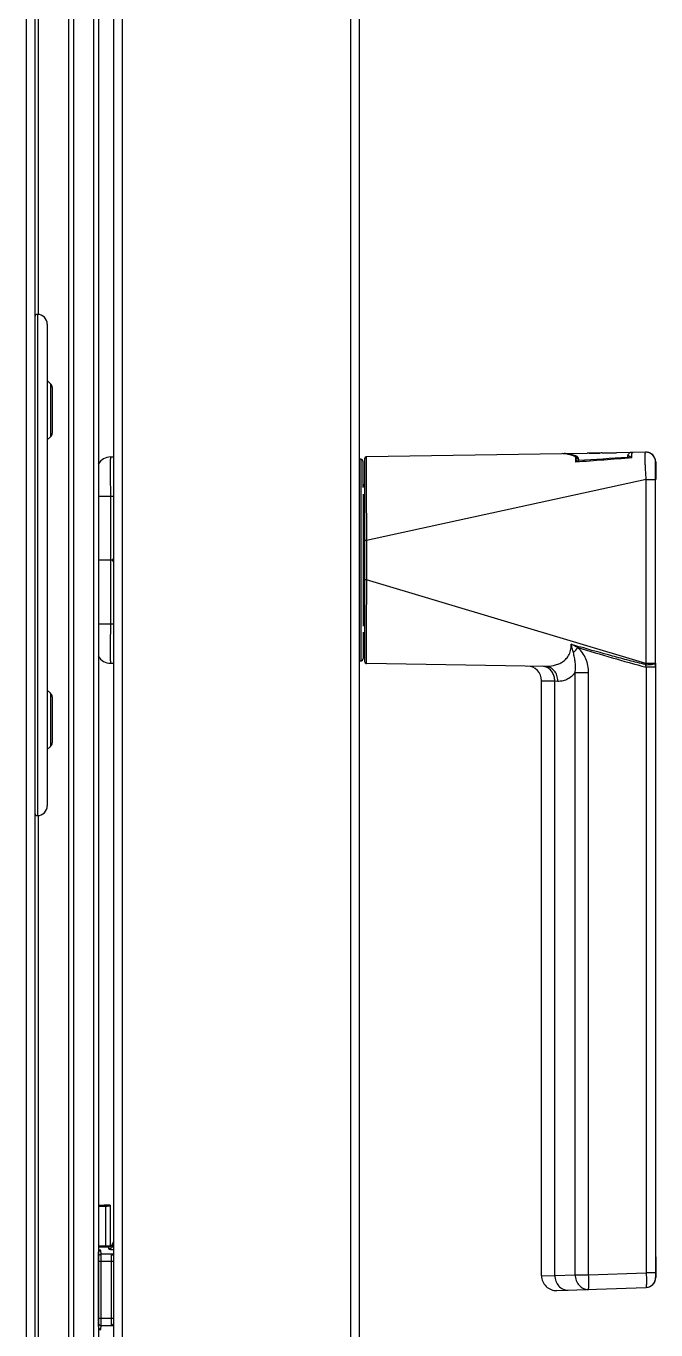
# Model space of a CAD drawing. Header units: millimetres. Extents: x -1538 to 3410, y -1646 to 2016.
# Drawn here: x 1959.3 to 2087.4, y 64.4 to 329.7 of the extents above; entities that cross this region are included whole.
import ezdxf

# ---------------------------------------------------------------- set-up
doc = ezdxf.new("R2010")
doc.units = ezdxf.units.MM
doc.header["$LTSCALE"] = 23.1
doc.layers.get('0').update_dxf_attribs({"linetype": 'CONTINUOUS'})

msp = doc.modelspace()

# ---------------------------------------------------------------- linework, layer by layer
at = {"linetype": 'Continuous'}
for p, q in [((1959.33, 574.36), (1959.33, -225.14)), ((1961.13, 574.36), (1961.13, -148.44)), ((1977.08, 574.56), (1977.08, -132.44)), ((1978.88, 574.56), (1978.88, -132.44)), ((2025.28, 574.56), (2025.28, -132.44)), ((2027.08, 574.56), (2027.08, -132.44)), ((1961.83, 271.04), (1961.83, 514.77)), ((1968.03, -41.94), (1968.03, 484.06)), ((1969.03, -41.94), (1969.03, 484.06)), ((1973.03, 484.06), (1973.03, -41.94)), ((1974.03, 484.06), (1974.03, -41.94)), ((1961.63, 271.06), (1961.63, 253.71)), ((1963.63, 269.06), (1963.63, 171.06)), ((1964.32, 256.95), (1963.63, 257.59)), ((1964.32, 256.95), (1964.32, 246.16)), ((1964.63, 256.22), (1964.63, 246.89)), ((1961.63, 253.71), (1961.63, 249.41)), ((1961.63, 249.41), (1961.63, 220.06)), ((1964.32, 246.16), (1963.63, 245.52)), ((1963.63, 245.52), (1964.32, 246.16)), ((1976.54, 242.05), (1977.08, 242.06)), ((2027.38, 241.57), (2027.08, 241.57)), ((2027.38, 241.57), (2027.38, 200.54)), ((2028.18, 241.71), (2028.18, 200.4)), ((2068.27, 242.72), (2028.53, 242.06)), ((2068.78, 242.73), (2073.42, 242.81)), ((2071.16, 240.99), (2071.15, 241.71)), ((2071.68, 241.3), (2071.69, 241.53)), ((2073.82, 242.82), (2076.01, 242.85)), ((2076.48, 242.86), (2079.4, 242.91)), ((2082.28, 242.96), (2079.4, 242.91)), ((2081.62, 241.98), (2081.62, 241.94)), ((2082.19, 241.89), (2082.19, 241.85)), ((2085.33, 243.01), (2082.28, 242.96)), ((2082.52, 241.87), (2082.52, 242.76)), ((2085.36, 243.01), (2085.35, 243.01)), ((2027.88, 235.85), (2027.88, 241.07)), ((2071.22, 241.43), (2071.21, 240.99)), ((2087.4, 241.06), (2087.36, 241.06)), ((2087.36, 241.01), (2087.36, 241.01)), ((2087.36, 237.44), (2087.36, 241.01)), ((2087.42, 240.06), (2087.36, 240.06)), ((2087.38, 241.06), (2087.41, 240.06)), ((2087.41, 240.06), (2087.39, 237.55)), ((2087.4, 241.06), (2087.42, 240.06)), ((2087.42, 240.06), (2087.4, 237.55)), ((2085.46, 237.44), (2028.55, 225.06)), ((2085.46, 237.44), (2087.36, 237.44)), ((2085.46, 199.99), (2085.46, 237.44)), ((2087.36, 237.55), (2087.4, 237.55)), ((2087.36, 200.11), (2087.36, 237.44)), ((1974.03, 234.05), (1976.54, 234.05)), ((1976.54, 234.05), (1977.08, 234.06)), ((1976.54, 208.06), (1976.54, 234.05)), ((2028.18, 235.96), (2027.88, 235.96)), ((2027.88, 234.48), (2027.88, 207.64)), ((2028.52, 234.58), (2028.52, 234.04)), ((2028.18, 231.96), (2027.88, 231.96)), ((2028.55, 225.06), (2028.18, 225.06)), ((2028.55, 225.06), (2028.55, 217.04)), ((1976.54, 221.06), (1974.03, 221.06)), ((1976.83, 221.06), (1976.54, 221.06)), ((1961.63, 220.06), (1961.63, 190.7)), ((2028.55, 217.04), (2028.18, 217.04)), ((2085.39, 200), (2028.55, 217.04)), ((2028.18, 210.15), (2027.88, 210.15)), ((1974.03, 208.06), (1976.54, 208.06)), ((1976.54, 208.06), (1977.08, 208.06)), ((2028.51, 208.06), (2028.51, 207.53)), ((2027.88, 206.41), (2027.88, 201.04)), ((2028.18, 206.15), (2027.88, 206.15)), ((1976.54, 200.06), (1977.08, 200.06)), ((2027.08, 200.54), (2027.38, 200.54)), ((2064.93, 199.44), (2028.53, 200.05)), ((2064.93, 199.44), (2028.53, 200.05)), ((2087.36, 199.25), (2085.46, 199.25)), ((2085.46, 199.25), (2085.46, 76.05)), ((2087.36, 199.25), (2087.36, 200.11)), ((2087.36, 200.11), (2087.36, 199.25)), ((2087.36, 199.25), (2087.36, 76.05)), ((2064.17, 75.42), (2064.17, 196.51)), ((2064.17, 196.51), (2066.85, 196.46)), ((2066.85, 196.46), (2067.48, 196.44)), ((2066.85, 75.5), (2066.85, 196.46)), ((2070.99, 198.17), (2073.74, 198.17)), ((2070.99, 75.64), (2070.99, 198.17)), ((2073.74, 75.64), (2073.74, 198.17)), ((1964.32, 193.95), (1963.63, 194.59)), ((1964.32, 193.95), (1964.32, 183.16)), ((1964.63, 193.22), (1964.63, 183.89)), ((1961.63, 190.7), (1961.63, 186.4)), ((1961.63, 186.4), (1961.63, 169.06)), ((1964.32, 183.16), (1963.63, 182.52)), ((1963.63, 182.52), (1964.32, 183.16)), ((1961.83, 17.54), (1961.83, 169.08)), ((1975.47, 89.53), (1975.47, 81.54)), ((1976.43, 89.81), (1976.43, 89.56)), ((1976.43, 89.56), (1976.43, 81.37)), ((1974.03, 81.51), (1976.43, 81.56)), ((1976.43, 81.41), (1974.03, 81.36)), ((1974.03, 81.31), (1976.09, 81.31)), ((1974.08, 79.31), (1974.03, 80.01)), ((1974.58, 79.81), (1974.53, 80.56)), ((1976.71, 79.81), (1974.58, 79.81)), ((1976.09, 81.31), (1976.11, 80.95)), ((1977.08, 79.83), (1976.71, 79.81)), ((1976.71, 65.3), (1976.71, 79.81)), ((1977.08, 78.32), (1974.09, 78.32)), ((1974.09, 66.79), (1974.09, 78.32)), ((1974.59, 66.79), (1974.59, 78.32)), ((2087.38, 79.31), (2087.38, 75.06)), ((2087.38, 79.31), (2087.38, 75.06)), ((2064.17, 75.42), (2066.85, 75.5)), ((2066.85, 75.5), (2070.99, 75.64)), ((2070.99, 75.64), (2073.74, 75.64)), ((2073.74, 75.64), (2085.46, 76.05)), ((2087.36, 76.05), (2085.46, 76.05)), ((2087.36, 75.05), (2087.38, 75.06)), ((2087.38, 75.06), (2087.38, 75.06)), ((2067.27, 72.42), (2085.43, 73.06)), ((2085.46, 73.06), (2085.45, 73.06)), ((1974.09, 66.79), (1977.08, 66.79)), ((1974.03, 65.1), (1974.08, 65.8)), ((1974.53, 64.55), (1974.58, 65.3)), ((1974.58, 65.3), (1976.71, 65.3)), ((1976.71, 65.3), (1977.08, 65.28))]:
    msp.add_line(p, q, dxfattribs=at)
msp.add_lwpolyline([(2082.43, 242.95), (2082.37, 242.96), (2082.28, 242.96)], dxfattribs=at)
for centre, radius, start, end in [((1961.63, 270.56), 0.5, 90, 180), ((1961.63, 269.06), 2, 0, 90), ((1963.63, 256.22), 1, 0, 46.9749), ((1963.63, 246.89), 1, 313.0251, 360), ((1976.58, 239.05), 3, 90.75, 148.7827), ((2027.38, 241.07), 0.5, 0, 90.5), ((2028.53, 241.71), 0.35, 90.9548, 179.9949), ((2068.24, 237.08), 5.65, 82.7938, 84.6076), ((2408.82, -4033.4), 4287.7, 94.36458, 94.51678), ((2082.84, 241.65), 0.69, 159.7936, 163.753), ((2082.35, 242.58), 0.381, 47.8304, 53.3877), ((2085.36, 241.01), 2, 0.0032, 90.9515), ((2085.38, 241.01), 2, 74.2209, 90.9535), ((2085.4, 241.01), 2, 1.5, 90.9548), ((2085.38, 241.01), 2, 72.1649, 74.2171), ((2085.38, 241.01), 2, 1.4983, 72.162), ((2071.58, 240.89), 0.371, 153.364, 163.2355), ((2028.38, 236.51), 0.5, 180, 246.3193), ((2086.88, 237.56), 0.504, 343.1716, 359.4414), ((1976.83, 221.31), 0.25, 270, 360), ((1976.83, 220.81), 0.25, 0, 90), ((6093.5, 193.75), 4065.01, 179.67174, 179.79833), ((2028.38, 205.6), 0.5, 113.6807, 180), ((2019.97, 250.03), 69.65, 316.6683, 317.8114), ((1976.58, 203.06), 3, 211.2173, 269.25), ((2027.38, 201.04), 0.5, 269.5, 360), ((2028.53, 200.4), 0.35, 180.0072, 269.0453), ((2061.17, 196.51), 3, 0, 89.0452), ((2064.25, 197.13), 2.33, 68.6854, 73.3526), ((2089.13, 198.88), 3.91, 163.3234, 166.5011), ((2036.87, 187.73), 49.93, 13.3326, 13.971), ((2066.48, 199.88), 18.98, 359.7018, 0.3247), ((1963.63, 193.22), 1, 0, 46.9749), ((1963.63, 183.89), 1, 313.0251, 360), ((1961.63, 171.06), 2, 270, 360), ((1961.63, 169.56), 0.5, 180, 270), ((1977.37, 39.57), 50.25, 91.0717, 93.8285), ((1977.37, 39.57), 50.06, 91.0717, 93.8431), ((1977.37, 39.57), 50, 91.0717, 93.8263), ((1976.33, 76.56), 2.5, 154.1265, 156.925), ((1976.33, 76.56), 2.5, 203.0751, 205.8734), ((2067.17, 75.42), 3, 180, 272), ((2085.38, 75.06), 2, 272, 360), ((2085.36, 75.05), 2, 272.6972, 359.9971), ((2085.38, 75.06), 2, 329.5706, 339.3595), ((2085.39, 75.05), 1.99, 339.3812, 346.744), ((2085.37, 75.06), 2.01, 346.7415, 359.9556), ((2085.36, 75.03), 1.97, 272.0002, 272.7044), ((2085.38, 75.07), 2.01, 272.0559, 288.0731), ((2085.39, 75.05), 1.99, 288.1037, 295.0634), ((2085.38, 75.06), 2, 295.0695, 305.1892), ((2085.38, 75.05), 2, 305.2115, 312.3812), ((2085.37, 75.06), 2.01, 312.3841, 322.2465), ((2085.39, 75.05), 2, 322.2651, 329.5627), ((1976.33, 68.56), 2.5, 154.1265, 156.925), ((1976.33, 68.56), 2.5, 203.0751, 205.8734)]:
    msp.add_arc(centre, radius, start, end, dxfattribs=at)
for centre, major_axis, ratio, start_param, end_param in [((2085.36, 241.01), (2, 0.03), 0.999998, -0.016665, 1.570796), ((1976.08, 82.31), (-0.07, 1.01), 0.992509, 3.071167, 4.6409)]:
    msp.add_ellipse(centre, major_axis=major_axis, ratio=ratio, start_param=start_param, end_param=end_param, dxfattribs=at)
for points, knots in [([(1976.54, 234.05), (1976.54, 234.57), (1976.54, 235.59), (1976.53, 236.85), (1976.53, 237.81), (1976.53, 238.48), (1976.53, 239.11), (1976.53, 239.69), (1976.53, 240.21), (1976.53, 240.68), (1976.53, 241.03), (1976.53, 241.28), (1976.53, 241.43), (1976.53, 241.58), (1976.54, 241.7), (1976.54, 241.8), (1976.54, 241.88), (1976.54, 241.93), (1976.54, 241.96), (1976.54, 241.99), (1976.54, 242.01), (1976.54, 242.03), (1976.54, 242.04), (1976.54, 242.05), (1976.54, 242.05), (1976.54, 242.05), (1976.54, 242.05)], [0, 0, 0, 0, 0.195085, 0.382662, 0.471367, 0.555532, 0.634348, 0.707055, 0.772953, 0.831408, 0.881857, 0.903925, 0.923815, 0.94148, 0.956877, 0.96997, 0.980727, 0.985221, 0.989122, 0.992428, 0.995137, 0.997246, 0.998757, 0.999669, 0.999903, 1, 1, 1, 1]), ([(2028.53, 242.06), (2028.53, 242.06), (2028.53, 242.06), (2028.53, 242.05), (2028.53, 242.04), (2028.52, 242.02), (2028.52, 241.99), (2028.52, 241.93), (2028.52, 241.86), (2028.52, 241.78), (2028.52, 241.67), (2028.52, 241.51), (2028.52, 241.26), (2028.51, 240.92), (2028.51, 240.52), (2028.51, 240.07), (2028.51, 239.55), (2028.51, 238.76), (2028.51, 237.64), (2028.52, 236.17), (2028.52, 235.13), (2028.52, 234.58)], [0, 0, 0, 0, 0.000284, 0.001075, 0.002384, 0.004212, 0.009428, 0.016725, 0.026104, 0.037566, 0.051106, 0.066714, 0.104078, 0.14955, 0.202991, 0.264197, 0.332957, 0.409014, 0.581796, 0.779839, 1, 1, 1, 1]), ([(2068.78, 242.7), (2068.73, 242.71), (2068.57, 242.72), (2068.4, 242.73), (2068.27, 242.72)], [0, 0, 0, 0, 0.257644, 1, 1, 1, 1]), ([(2070.66, 242.42), (2070.34, 242.52), (2069.72, 242.67), (2069.08, 242.74), (2068.78, 242.73)], [0, 0, 0, 0, 0.531558, 1, 1, 1, 1]), ([(2070.63, 242.28), (2070.34, 242.38), (2069.79, 242.54), (2069.22, 242.65), (2068.95, 242.68)], [0, 0, 0, 0, 0.524592, 1, 1, 1, 1]), ([(2071.15, 241.71), (2071.15, 241.77), (2071.13, 241.9), (2071.03, 242.07), (2070.85, 242.2), (2070.71, 242.26), (2070.63, 242.28)], [0, 0, 0, 0, 0.223209, 0.446519, 0.698581, 1, 1, 1, 1]), ([(2071.24, 242.23), (2071.19, 242.25), (2071, 242.31), (2070.8, 242.38), (2070.66, 242.42)], [0, 0, 0, 0, 0.255211, 1, 1, 1, 1]), ([(2071.07, 242), (2071.08, 242.05), (2071.12, 242.15), (2071.19, 242.21), (2071.24, 242.23)], [0, 0, 0, 0, 0.531102, 1, 1, 1, 1]), ([(2071.25, 241.95), (2071.23, 241.95), (2071.18, 241.97), (2071.12, 241.99), (2071.07, 242)], [0, 0, 0, 0, 0.224254, 1, 1, 1, 1]), ([(2071.22, 241.43), (2071.22, 241.48), (2071.23, 241.55), (2071.25, 241.65), (2071.29, 241.71), (2071.33, 241.75), (2071.38, 241.76), (2071.44, 241.75), (2071.51, 241.72), (2071.57, 241.67), (2071.63, 241.6), (2071.67, 241.56), (2071.69, 241.53)], [0, 0, 0, 0, 0.186842, 0.287832, 0.37573, 0.439785, 0.490361, 0.580927, 0.674669, 0.775681, 0.884269, 1, 1, 1, 1]), ([(2071.69, 241.53), (2071.68, 241.57), (2071.67, 241.64), (2071.65, 241.74), (2071.62, 241.84), (2071.59, 241.94), (2071.54, 242.03), (2071.47, 242.11), (2071.36, 242.18), (2071.28, 242.21), (2071.24, 242.23)], [0, 0, 0, 0, 0.125113, 0.245279, 0.360832, 0.472973, 0.585311, 0.705475, 0.842008, 1, 1, 1, 1]), ([(2071.4, 241.87), (2071.39, 241.88), (2071.34, 241.91), (2071.29, 241.93), (2071.25, 241.95)], [0, 0, 0, 0, 0.231121, 1, 1, 1, 1]), ([(2071.69, 241.53), (2071.67, 241.57), (2071.62, 241.65), (2071.54, 241.75), (2071.46, 241.83), (2071.42, 241.86), (2071.4, 241.87)], [0, 0, 0, 0, 0.280665, 0.661771, 0.834867, 1, 1, 1, 1]), ([(2076.48, 242.86), (2076.22, 242.86), (2075.69, 242.83), (2074.9, 242.81), (2074.13, 242.81), (2073.64, 242.81), (2073.42, 242.81)], [0, 0, 0, 0, 0.248612, 0.520584, 0.778805, 1, 1, 1, 1]), ([(2081.68, 242.33), (2081.66, 242.28), (2081.62, 242.16), (2081.62, 242.04), (2081.62, 241.98)], [0, 0, 0, 0, 0.484824, 1, 1, 1, 1]), ([(2082.02, 241.83), (2081.97, 241.89), (2081.84, 241.96), (2081.69, 241.99), (2081.62, 241.98)], [0, 0, 0, 0, 0.488058, 1, 1, 1, 1]), ([(2081.63, 241.81), (2081.63, 241.83), (2081.62, 241.87), (2081.62, 241.92), (2081.62, 241.94)], [0, 0, 0, 0, 0.553005, 1, 1, 1, 1]), ([(2081.98, 241.83), (2081.96, 241.85), (2081.89, 241.89), (2081.77, 241.93), (2081.67, 241.94), (2081.62, 241.94)], [0, 0, 0, 0, 0.242382, 0.617316, 1, 1, 1, 1]), ([(2082.28, 242.96), (2082.26, 242.96), (2082.2, 242.95), (2082.12, 242.92), (2082.04, 242.86), (2081.93, 242.76), (2081.8, 242.59), (2081.72, 242.42), (2081.68, 242.33)], [0, 0, 0, 0, 0.089191, 0.182756, 0.284827, 0.398501, 0.667947, 1, 1, 1, 1]), ([(2082.19, 241.89), (2082.18, 241.95), (2082.14, 242.06), (2082.03, 242.2), (2081.87, 242.3), (2081.74, 242.33), (2081.68, 242.33)], [0, 0, 0, 0, 0.239657, 0.489709, 0.745594, 1, 1, 1, 1]), ([(2082.26, 242.03), (2082.26, 242.02), (2082.23, 241.97), (2082.21, 241.93), (2082.19, 241.89)], [0, 0, 0, 0, 0.241111, 1, 1, 1, 1]), ([(2082.52, 242.36), (2082.47, 242.32), (2082.38, 242.22), (2082.3, 242.1), (2082.26, 242.03)], [0, 0, 0, 0, 0.453038, 1, 1, 1, 1]), ([(2082.43, 242.95), (2082.46, 242.94), (2082.51, 242.93), (2082.56, 242.9), (2082.58, 242.88)], [0, 0, 0, 0, 0.508724, 1, 1, 1, 1]), ([(2082.81, 242.97), (2082.76, 242.97), (2082.64, 242.91), (2082.57, 242.82), (2082.52, 242.76)], [0, 0, 0, 0, 0.414279, 1, 1, 1, 1]), ([(2085.46, 237.44), (2085.43, 237.8), (2085.38, 238.51), (2085.32, 239.54), (2085.27, 240.49), (2085.24, 241.32), (2085.23, 241.93), (2085.24, 242.33), (2085.24, 242.57), (2085.26, 242.75), (2085.27, 242.89), (2085.29, 242.96), (2085.32, 243.01), (2085.33, 243.01)], [0, 0, 0, 0, 0.193888, 0.38067, 0.553063, 0.704383, 0.828629, 0.879043, 0.920981, 0.954082, 0.978118, 0.993084, 1, 1, 1, 1]), ([(2071.22, 241.43), (2071.22, 241.43), (2071.22, 241.43), (2071.22, 241.43), (2071.21, 241.43), (2071.21, 241.43), (2071.2, 241.43), (2071.18, 241.43), (2071.17, 241.43), (2071.16, 241.43)], [0, 0, 0, 0, 0.01756, 0.065421, 0.144303, 0.254164, 0.394868, 0.566253, 1, 1, 1, 1]), ([(2071.25, 241.05), (2071.25, 241.07), (2071.28, 241.11), (2071.32, 241.16), (2071.35, 241.18)], [0, 0, 0, 0, 0.246133, 1, 1, 1, 1]), ([(2071.35, 241.18), (2071.39, 241.22), (2071.5, 241.28), (2071.62, 241.3), (2071.68, 241.3)], [0, 0, 0, 0, 0.48767, 1, 1, 1, 1]), ([(2071.7, 241.03), (2071.7, 241.06), (2071.69, 241.11), (2071.69, 241.18), (2071.69, 241.25), (2071.68, 241.29), (2071.68, 241.3)], [0, 0, 0, 0, 0.293224, 0.562569, 0.800674, 1, 1, 1, 1]), ([(2087.36, 237.44), (2087.36, 237.67), (2087.36, 238.13), (2087.36, 238.79), (2087.36, 239.31), (2087.36, 239.7), (2087.36, 239.95), (2087.36, 240.19), (2087.36, 240.4), (2087.36, 240.58), (2087.36, 240.73), (2087.36, 240.83), (2087.36, 240.9), (2087.36, 240.94), (2087.36, 240.97), (2087.36, 240.99), (2087.36, 241), (2087.36, 241.01), (2087.36, 241.01)], [0, 0, 0, 0, 0.194224, 0.381503, 0.554626, 0.633737, 0.706765, 0.772974, 0.831663, 0.882259, 0.92425, 0.957247, 0.970284, 0.980968, 0.989283, 0.995227, 0.998799, 1, 1, 1, 1]), ([(2028.52, 234.04), (2028.52, 233.35), (2028.53, 230.35), (2028.54, 227.36), (2028.55, 225.06)], [0, 0, 0, 0, 0.233258, 1, 1, 1, 1]), ([(1976.54, 200.06), (1976.54, 200.06), (1976.54, 200.06), (1976.54, 200.07), (1976.54, 200.08), (1976.54, 200.09), (1976.54, 200.1), (1976.54, 200.13), (1976.54, 200.15), (1976.54, 200.18), (1976.54, 200.23), (1976.54, 200.31), (1976.54, 200.41), (1976.53, 200.54), (1976.53, 200.68), (1976.53, 200.84), (1976.53, 201.08), (1976.53, 201.43), (1976.53, 201.9), (1976.53, 202.42), (1976.53, 203), (1976.53, 203.63), (1976.53, 204.3), (1976.53, 205.27), (1976.54, 206.52), (1976.54, 207.54), (1976.54, 208.06)], [0, 0, 0, 0, 0.000097, 0.000331, 0.001243, 0.002754, 0.004863, 0.007572, 0.010878, 0.014779, 0.019273, 0.03003, 0.043123, 0.05852, 0.076185, 0.096075, 0.118142, 0.168591, 0.227046, 0.292944, 0.365651, 0.444467, 0.528632, 0.617337, 0.804914, 1, 1, 1, 1]), ([(2028.51, 207.53), (2028.51, 206.98), (2028.5, 205.93), (2028.5, 204.45), (2028.5, 203.34), (2028.5, 202.54), (2028.5, 202.03), (2028.5, 201.57), (2028.51, 201.18), (2028.51, 200.84), (2028.51, 200.6), (2028.51, 200.43), (2028.52, 200.33), (2028.52, 200.25), (2028.52, 200.18), (2028.52, 200.12), (2028.52, 200.09), (2028.52, 200.07), (2028.53, 200.06), (2028.53, 200.05), (2028.53, 200.05), (2028.53, 200.05)], [0, 0, 0, 0, 0.221176, 0.420026, 0.593227, 0.669321, 0.737994, 0.799006, 0.852162, 0.89728, 0.934258, 0.949674, 0.96303, 0.97432, 0.983546, 0.990715, 0.995835, 0.997629, 0.998915, 0.999698, 1, 1, 1, 1]), ([(2064.93, 199.44), (2065.49, 199.43), (2066.35, 199.51), (2067.46, 199.84), (2068.28, 200.23), (2069.06, 200.81), (2069.72, 201.63), (2070.14, 202.71), (2070.19, 203.51), (2070.17, 203.93)], [0, 0, 0, 0, 0.215738, 0.327051, 0.442241, 0.563607, 0.695015, 0.840903, 1, 1, 1, 1]), ([(2070.17, 203.93), (2070.32, 203.88), (2070.54, 203.81), (2070.83, 203.73), (2071.06, 203.68), (2071.28, 203.62), (2071.49, 203.52), (2071.69, 203.4), (2071.83, 203.34), (2071.91, 203.32)], [0, 0, 0, 0, 0.249812, 0.375081, 0.500579, 0.625364, 0.7501, 0.875488, 1, 1, 1, 1]), ([(2070.64, 202.23), (2070.6, 202.37), (2070.5, 202.72), (2070.36, 203.29), (2070.23, 203.71), (2070.17, 203.93)], [0, 0, 0, 0, 0.246715, 0.620731, 1, 1, 1, 1]), ([(2070.99, 198.17), (2071.04, 198.51), (2071.11, 199.19), (2071.05, 200.22), (2070.89, 201.23), (2070.72, 201.9), (2070.64, 202.23)], [0, 0, 0, 0, 0.250874, 0.500417, 0.749442, 1, 1, 1, 1]), ([(2073.74, 198.17), (2073.74, 198.64), (2073.65, 199.59), (2073.23, 200.96), (2072.55, 202.21), (2071.93, 202.93), (2071.58, 203.25)], [0, 0, 0, 0, 0.250167, 0.50026, 0.750221, 1, 1, 1, 1]), ([(2071.58, 203.25), (2073.88, 202.56), (2078.5, 201.19), (2083.14, 199.88), (2085.46, 199.25)], [0, 0, 0, 0, 0.500003, 1, 1, 1, 1]), ([(2085.33, 199.79), (2084.2, 200.06), (2081.96, 200.63), (2077.48, 201.83), (2074.14, 202.77), (2071.91, 203.42)], [0, 0, 0, 0, 0.250024, 0.500026, 1, 1, 1, 1]), ([(2064.91, 199.36), (2064.86, 199.37), (2064.66, 199.43), (2064.45, 199.45), (2064.3, 199.45)], [0, 0, 0, 0, 0.251735, 1, 1, 1, 1]), ([(2067.48, 196.44), (2067.48, 196.83), (2067.35, 197.59), (2066.8, 198.58), (2065.96, 199.27), (2065.27, 199.44), (2064.93, 199.44)], [0, 0, 0, 0, 0.266375, 0.523293, 0.766628, 1, 1, 1, 1]), ([(2066.85, 196.46), (2066.85, 196.76), (2066.77, 197.38), (2066.41, 198.22), (2065.84, 198.89), (2065.35, 199.2), (2065.09, 199.3)], [0, 0, 0, 0, 0.262321, 0.518434, 0.764438, 1, 1, 1, 1]), ([(2085.46, 199.78), (2085.7, 199.78), (2086.15, 199.8), (2086.68, 199.87), (2087.02, 199.94), (2087.18, 199.98), (2087.27, 200.02), (2087.32, 200.05), (2087.36, 200.09), (2087.36, 200.11)], [0, 0, 0, 0, 0.374367, 0.690142, 0.81223, 0.904951, 0.939628, 0.966527, 1, 1, 1, 1]), ([(2087.36, 200.11), (2087.36, 200.1), (2087.34, 200.09), (2087.31, 200.08), (2087.27, 200.07), (2087.18, 200.06), (2087.02, 200.04), (2086.79, 200.02), (2086.5, 200.01), (2086.18, 200), (2085.83, 199.99), (2085.58, 199.99), (2085.46, 199.99)], [0, 0, 0, 0, 0.007733, 0.023125, 0.047292, 0.080265, 0.171705, 0.29453, 0.444469, 0.616215, 0.803634, 1, 1, 1, 1]), ([(2067.48, 196.44), (2067.78, 196.44), (2068.41, 196.49), (2069.33, 196.8), (2070.23, 197.35), (2070.74, 197.87), (2070.99, 198.17)], [0, 0, 0, 0, 0.226853, 0.461631, 0.715195, 1, 1, 1, 1]), ([(1974.53, 80.56), (1974.53, 80.57), (1974.52, 80.58), (1974.47, 80.61), (1974.38, 80.63), (1974.22, 80.65), (1974.1, 80.66), (1974.03, 80.67)], [0, 0, 0, 0, 0.035595, 0.094041, 0.294425, 0.602193, 1, 1, 1, 1]), ([(1974.03, 80.09), (1974.03, 80.15), (1974.06, 80.28), (1974.18, 80.43), (1974.34, 80.54), (1974.47, 80.56), (1974.53, 80.56)], [0, 0, 0, 0, 0.249241, 0.498873, 0.749247, 1, 1, 1, 1]), ([(1974.08, 79.31), (1974.08, 79.38), (1974.11, 79.51), (1974.22, 79.67), (1974.39, 79.78), (1974.52, 79.81), (1974.58, 79.81)], [0, 0, 0, 0, 0.249105, 0.498786, 0.749178, 1, 1, 1, 1]), ([(1974.59, 78.32), (1974.59, 78.5), (1974.59, 78.83), (1974.59, 79.22), (1974.59, 79.49), (1974.59, 79.63), (1974.59, 79.74), (1974.58, 79.79), (1974.58, 79.81)], [0, 0, 0, 0, 0.356952, 0.667579, 0.792553, 0.891614, 0.961526, 1, 1, 1, 1]), ([(1976.11, 80.95), (1976.23, 80.95), (1976.46, 80.99), (1976.77, 81.17), (1977, 81.44), (1977.08, 81.66), (1977.1, 81.78)], [0, 0, 0, 0, 0.250703, 0.501015, 0.75072, 1, 1, 1, 1]), ([(1976.11, 80.95), (1976.11, 80.94), (1976.13, 80.92), (1976.15, 80.9), (1976.2, 80.88), (1976.27, 80.86), (1976.38, 80.83), (1976.52, 80.8), (1976.76, 80.77), (1976.94, 80.75), (1977.08, 80.74)], [0, 0, 0, 0, 0.035827, 0.061832, 0.094447, 0.180561, 0.294709, 0.435837, 0.602117, 1, 1, 1, 1]), ([(1977.09, 79.5), (1977.06, 79.54), (1976.96, 79.67), (1976.83, 79.78), (1976.71, 79.81)], [0, 0, 0, 0, 0.29667, 1, 1, 1, 1]), ([(1974.09, 78.32), (1974.09, 78.44), (1974.09, 78.66), (1974.09, 78.92), (1974.09, 79.1), (1974.09, 79.2), (1974.09, 79.27), (1974.08, 79.3), (1974.08, 79.31)], [0, 0, 0, 0, 0.356939, 0.667561, 0.792531, 0.891591, 0.961512, 1, 1, 1, 1]), ([(2066.85, 75.5), (2066.85, 75.1), (2066.99, 74.32), (2067.58, 73.31), (2068.48, 72.64), (2069.2, 72.49), (2069.55, 72.5)], [0, 0, 0, 0, 0.266334, 0.523627, 0.767032, 1, 1, 1, 1]), ([(2070.99, 75.64), (2070.99, 75.25), (2071.13, 74.46), (2071.72, 73.46), (2072.48, 72.89), (2073.16, 72.67), (2073.51, 72.64), (2073.69, 72.65)], [0, 0, 0, 0, 0.265918, 0.522841, 0.765886, 0.883733, 1, 1, 1, 1]), ([(2073.69, 72.65), (2073.69, 72.65), (2073.71, 72.67), (2073.72, 72.71), (2073.73, 72.79), (2073.74, 72.88), (2073.75, 73.01), (2073.76, 73.23), (2073.77, 73.55), (2073.77, 74), (2073.77, 74.51), (2073.76, 75.07), (2073.75, 75.45), (2073.74, 75.64)], [0, 0, 0, 0, 0.007003, 0.022189, 0.046415, 0.079661, 0.121643, 0.172022, 0.29599, 0.446915, 0.618988, 0.805822, 1, 1, 1, 1]), ([(2085.46, 76.05), (2085.47, 75.86), (2085.47, 75.48), (2085.48, 74.94), (2085.48, 74.43), (2085.48, 74.04), (2085.48, 73.77), (2085.47, 73.59), (2085.47, 73.44), (2085.46, 73.31), (2085.46, 73.21), (2085.45, 73.13), (2085.44, 73.09), (2085.44, 73.06), (2085.43, 73.06)], [0, 0, 0, 0, 0.192192, 0.377223, 0.548097, 0.698517, 0.764263, 0.822857, 0.873769, 0.916524, 0.950731, 0.976111, 0.992475, 1, 1, 1, 1]), ([(2087.36, 76.05), (2087.36, 75.99), (2087.36, 75.86), (2087.36, 75.68), (2087.36, 75.51), (2087.36, 75.38), (2087.36, 75.28), (2087.36, 75.23), (2087.36, 75.17), (2087.36, 75.13), (2087.36, 75.1), (2087.36, 75.08), (2087.36, 75.07), (2087.36, 75.06), (2087.36, 75.06), (2087.36, 75.05), (2087.36, 75.05)], [0, 0, 0, 0, 0.195175, 0.382891, 0.55583, 0.707387, 0.773277, 0.831696, 0.882105, 0.924013, 0.957026, 0.980832, 0.989201, 0.995193, 0.998796, 1, 1, 1, 1]), ([(2085.43, 73.06), (2085.43, 73.06), (2085.43, 73.06), (2085.43, 73.06), (2085.43, 73.06)], [0, 0, 0, 0, 0.52248, 1, 1, 1, 1]), ([(1974.08, 65.8), (1974.08, 65.81), (1974.09, 65.85), (1974.09, 65.92), (1974.09, 66.01), (1974.09, 66.19), (1974.09, 66.45), (1974.09, 66.67), (1974.09, 66.79)], [0, 0, 0, 0, 0.038488, 0.108409, 0.207469, 0.332439, 0.643061, 1, 1, 1, 1]), ([(1974.58, 65.3), (1974.58, 65.32), (1974.59, 65.38), (1974.59, 65.48), (1974.59, 65.62), (1974.59, 65.89), (1974.59, 66.28), (1974.59, 66.61), (1974.59, 66.79)], [0, 0, 0, 0, 0.038474, 0.108386, 0.207447, 0.332421, 0.643048, 1, 1, 1, 1]), ([(1974.03, 65.03), (1974.03, 64.96), (1974.06, 64.84), (1974.18, 64.68), (1974.34, 64.57), (1974.47, 64.55), (1974.53, 64.55)], [0, 0, 0, 0, 0.249241, 0.498873, 0.749247, 1, 1, 1, 1]), ([(1974.03, 64.44), (1974.1, 64.45), (1974.22, 64.46), (1974.38, 64.48), (1974.47, 64.51), (1974.52, 64.53), (1974.53, 64.54), (1974.53, 64.55)], [0, 0, 0, 0, 0.397809, 0.705575, 0.905959, 0.964406, 1, 1, 1, 1]), ([(1974.08, 65.8), (1974.08, 65.73), (1974.11, 65.6), (1974.22, 65.44), (1974.39, 65.33), (1974.52, 65.3), (1974.58, 65.3)], [0, 0, 0, 0, 0.249105, 0.498786, 0.749178, 1, 1, 1, 1]), ([(1977.09, 65.62), (1977.06, 65.57), (1976.96, 65.44), (1976.83, 65.33), (1976.71, 65.3)], [0, 0, 0, 0, 0.29667, 1, 1, 1, 1])]:
    msp.add_open_spline(points, degree=3, knots=knots, dxfattribs=at)
for points in [[(2081.62, 241.94), (2078.31, 241.73), (2074.99, 241.52), (2071.68, 241.3)], [(2071.58, 203.25), (2071.12, 203.49), (2070.65, 203.72), (2070.17, 203.93)], [(2071.91, 203.32), (2071.91, 203.35), (2071.91, 203.38), (2071.91, 203.42)], [(2085.33, 199.79), (2085.37, 199.78), (2085.41, 199.78), (2085.46, 199.78)], [(2085.46, 199.99), (2085.43, 199.99), (2085.41, 199.99), (2085.39, 200)], [(1974.08, 77.65), (1974.08, 77.57), (1974.07, 77.5), (1974.03, 77.43)], [(1974.08, 75.47), (1974.08, 75.54), (1974.07, 75.62), (1974.03, 75.68)], [(1974.08, 69.65), (1974.08, 69.57), (1974.07, 69.5), (1974.03, 69.43)], [(1974.08, 67.47), (1974.08, 67.54), (1974.07, 67.62), (1974.03, 67.68)]]:
    msp.add_open_spline(points, degree=3, dxfattribs=at)

doc.saveas('drawing.dxf')
